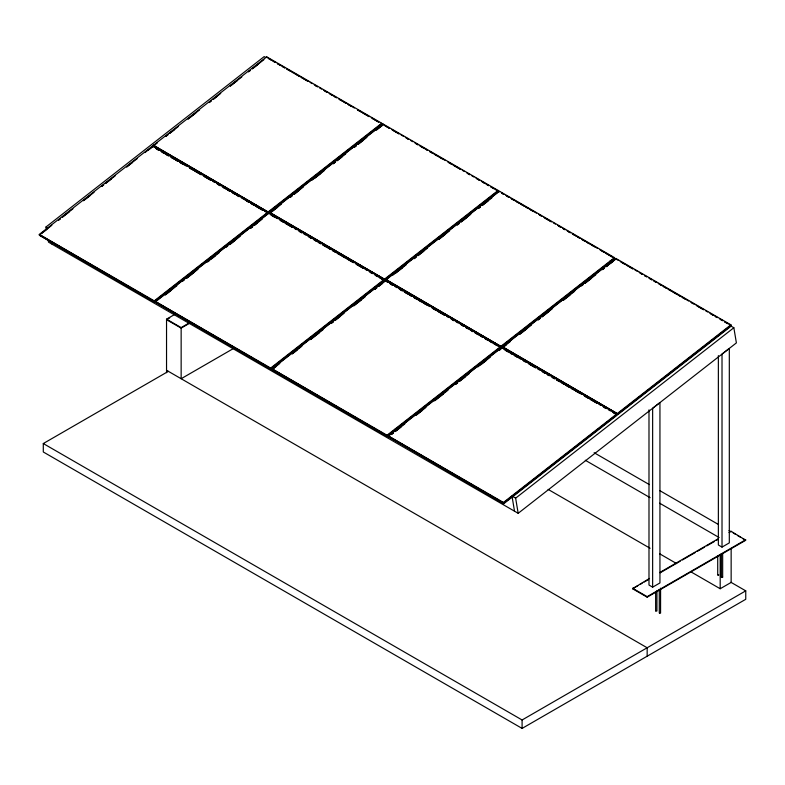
<?xml version="1.0" encoding="UTF-8"?>
<svg xmlns="http://www.w3.org/2000/svg" width="785" height="785" viewBox="0 0 785 785"><rect width="100%" height="100%" fill="white"/><g stroke="black" fill="none" stroke-linecap="round" stroke-linejoin="round"><path stroke-width="1.18" d="M656.937 590.811L656.917 610.975L655.966 611.201L655.838 610.612M660.587 588.191L660.568 613.085L659.488 613.252L659.773 612.624M718.687 574.718L718.53 575.395L717.912 574.777M722.661 553.533L722.661 577.152L722.014 577.524L721.366 577.152L721.366 553.533M721.395 577.053L722.661 577.152M46.364 229.328L45.972 227.002L264.182 56.589L266.007 57.639M154.37 301.45L154.272 300.861L267.548 212.401L267.646 212.99L154.37 301.45L39.25 234.45L152.525 145.99L268.666 213.039L381.942 124.579L381.844 123.981L268.568 212.441L268.666 213.039M153.418 145.284L266.694 56.824L381.716 123.235L381.814 123.834L268.539 212.293L153.418 145.284L268.539 212.293M41.271 233.547L51.83 225.305M58.551 220.055L60.465 218.554M62.388 217.052L72.946 208.81M83.504 200.567L94.063 192.315M101.746 186.32L103.669 184.818M105.582 183.317L115.189 175.82M126.709 166.832L137.267 158.58M144.94 152.584L152.624 146.589L152.525 145.99M153.526 145.882L157.363 142.89M165.998 136.139L167.921 134.637M169.845 133.136L178.48 126.395M188.076 118.898L199.596 109.9M209.202 102.403L211.116 100.902M213.039 99.41L220.722 93.405M230.319 85.908L241.839 76.92M248.56 71.671L250.474 70.169M252.397 68.668L263.917 59.67M41.291 233.694L47.051 229.2M58.571 220.202L60.494 218.701M62.417 217.209L69.129 211.96M83.534 200.715L90.255 195.465M101.775 186.467L103.689 184.966M105.612 183.474L111.372 178.97M126.728 166.979L132.488 162.475M147.845 150.484L152.643 146.736L152.751 147.335M166.027 136.286L167.951 134.785M169.864 133.293L174.662 129.545M188.106 119.045L195.789 113.05M209.222 102.55L211.145 101.049M213.059 99.558L216.905 96.555M230.339 86.065L237.06 80.816M248.58 71.818L250.503 70.316M252.417 68.815L258.177 64.321M268.441 211.695L381.716 123.235M154.4 301.607L267.665 213.147L267.763 213.736L154.498 302.196L39.378 235.196L154.498 302.196M270.756 368.656L270.658 368.057L383.934 279.597L384.032 280.186L270.756 368.656L155.636 301.646L268.912 213.186L385.052 280.235L498.328 191.775L496.12 189.96M269.814 212.49L383.09 124.02L498.102 190.431L498.21 191.03L384.935 279.489L269.814 212.49L384.935 279.489M165.341 294.748L176.861 285.75M182.62 281.256L184.534 279.754M186.457 278.253L197.977 269.255M207.574 261.758L219.093 252.77M225.815 247.52L227.738 246.019M229.652 244.518L240.21 236.275M250.778 228.023L252.691 226.531M254.615 225.03L262.298 219.035M269.912 213.078L281.432 204.09M290.067 197.339L291.991 195.838M293.914 194.337L303.51 186.84M312.145 180.099L324.627 170.355M333.272 163.604L335.185 162.102M337.108 160.601L345.743 153.86M354.388 147.109L356.302 145.608M358.225 144.116L366.87 137.365M376.466 129.868L382.226 125.374M165.36 294.895L171.12 290.401M186.487 278.4L194.16 272.405M207.603 261.915L209.517 260.414M211.44 258.913L215.276 255.91M229.681 244.665L235.441 240.171M250.798 228.18L252.721 226.679M254.634 225.177L257.519 222.93M270.04 213.824L269.932 213.235L277.615 207.23M290.097 197.486L292.02 195.985M293.933 194.494L298.732 190.745M315.05 177.999L320.81 173.495M333.291 163.751L335.215 162.25M337.128 160.758L341.936 157.01M354.408 147.256L356.331 145.765M358.254 144.263L363.053 140.515M376.486 130.016L382.246 125.521M384.836 278.891L498.102 190.431M384.061 280.343L384.159 280.932L270.884 369.401L270.786 368.803L384.061 280.343L379.842 277.9M385.052 280.235L384.954 279.637L498.23 191.177M387.152 435.852L387.054 435.253L500.32 346.793L500.428 347.392L387.152 435.852L272.032 368.842L385.307 280.382L501.448 347.431L614.724 258.971L614.616 258.373L501.35 346.833L501.448 347.431M386.2 279.686L499.476 191.226L614.498 257.627L614.596 258.226L501.321 346.685L386.2 279.686L501.321 346.685M272.13 369.441L279.813 363.445M292.285 353.701L301.891 346.205M310.526 339.454L323.008 329.71M331.643 322.959L333.566 321.467M335.489 319.966L344.124 313.215M353.721 305.718L365.241 296.72M374.847 289.223L376.761 287.732M378.684 286.231L385.406 280.981L385.307 280.382M393.02 275.035L406.463 264.535M414.137 258.54L416.06 257.038M417.983 255.537L427.58 248.04M439.1 239.052L449.658 230.8M457.341 224.804L459.254 223.303M461.178 221.802L470.774 214.305M478.457 208.31L480.371 206.808M482.294 205.317L491.891 197.82M387.27 436.597L387.172 435.999L500.447 347.539L500.545 348.138L387.27 436.597L272.258 370.186L272.15 369.588L275.996 366.595M292.314 353.849L297.113 350.1M310.556 339.601L319.191 332.86M331.672 323.116L333.596 321.614M335.509 320.113L340.307 316.365M353.75 305.865L361.434 299.87M374.867 289.38L376.79 287.879M378.704 286.378L382.55 283.375M395.925 272.935L402.646 267.685M414.166 258.687L416.089 257.186M418.003 255.684L423.763 251.19M439.119 239.199L444.879 234.695M457.361 224.952L459.284 223.45M461.197 221.959L466.957 217.455M478.477 208.457L480.4 206.965M482.324 205.464L488.084 200.96M501.222 346.087L614.498 257.627M503.538 503.048L503.44 502.449L616.716 413.989L616.814 414.588L503.538 503.048L388.418 436.038L501.693 347.578L617.834 414.627L731.11 326.167L731.012 325.569L617.736 414.029L617.834 414.627M502.596 346.882L615.862 258.422L730.884 324.823L730.982 325.422L617.716 413.881L502.596 346.882L617.716 413.881M391.401 434.39L393.314 432.888M395.238 431.387L404.834 423.89M416.354 414.902L425.961 407.405M434.596 400.654L448.039 390.155M455.712 384.159L457.635 382.658M459.559 381.167L469.155 373.67M477.79 366.919L490.272 357.175M498.917 350.424L500.83 348.933M502.694 347.48L510.368 341.475M519.974 333.978L531.494 324.99M538.206 319.74L540.129 318.239M542.052 316.738L552.611 308.495M563.169 300.243L574.689 291.255M581.41 286.005L583.324 284.504M585.247 283.002L595.805 274.76M602.527 269.51L604.45 268.009M606.363 266.507L615.96 259.011L615.862 258.422M391.421 434.537L393.344 433.035M395.267 431.544L401.027 427.04M416.384 415.049L422.144 410.545M434.625 400.801L443.26 394.06M455.742 384.307L457.665 382.815M459.578 381.314L465.338 376.81M480.695 364.819L486.455 360.325M498.936 350.581L500.859 349.08M502.812 348.226L502.714 347.627L506.56 344.625M519.994 334.135L526.715 328.886M538.235 319.887L540.159 318.386M542.072 316.885L548.793 311.645M563.188 300.4L569.91 295.15M585.267 283.149L591.027 278.655M602.546 269.657L604.47 268.156M606.393 266.664L608.306 265.163M610.23 263.662L613.114 261.415M617.609 413.283L730.884 324.823M616.833 414.735L616.941 415.334L503.666 503.793L503.568 503.195L616.833 414.735L613.674 412.91M733.847 327.747L736.389 342.898L518.178 513.302L515.637 498.161L733.847 327.747L730.197 325.638M166.538 372.698L166.538 319.161L175.016 314.265M167.597 319.083L169.717 317.856M166.538 319.161L181.149 327.6L188.567 323.312M189.627 323.224L181.149 328.12L166.538 319.691M730.894 582.274L745.75 590.85L745.75 599.289L522.094 728.411L43.293 451.983L43.293 443.545L168.363 371.344M233.086 348.726L181.149 378.723L181.149 327.6M729.02 532.524L731.149 531.298L745.75 540.257L647.164 597.179L632.553 588.74L649.519 578.427M660.116 572.304L718.422 538.638M632.553 588.74L637.852 585.679M639.971 584.462L642.101 583.235M644.22 582.009L648.459 579.565M660.116 572.834L680.261 561.196M682.381 559.98L695.098 552.63M697.217 551.404L704.645 547.125M706.765 545.899L714.183 541.611M716.303 540.394L718.422 539.167M652.639 587.16L659.94 582.941L659.94 402.587L652.639 408.288L652.639 587.16L648.989 585.051L648.989 409.858M722.014 547.106L729.314 542.886L729.314 348.412L722.014 354.074L722.014 547.106L718.363 544.996L718.363 355.634M632.553 588.22L647.164 596.649L745.75 539.727M690.447 571.568L720.188 588.74L731.149 582.421L731.149 548.686M43.293 443.545L522.094 719.982L745.75 590.85M267.852 58.031L275.241 62.3M277.35 63.516L284.729 67.785M286.849 69.001L293.178 72.652M295.288 73.878L307.946 81.189M310.055 82.405L312.175 83.622M314.285 84.839L317.444 86.664M319.554 87.891L321.664 89.107M323.773 90.324L326.943 92.149M329.052 93.366L336.441 97.634M338.551 98.851L345.94 103.12M348.049 104.336L354.378 107.987M357.548 109.822L369.156 116.523M371.266 117.74L378.655 121.999M386.348 126.454L389.517 128.279M391.627 129.496L399.015 133.764M401.125 134.981L403.235 136.197M405.345 137.414L408.514 139.239M410.624 140.466L412.733 141.683M414.843 142.899L418.003 144.725M420.122 145.941L427.501 150.21M429.611 151.426L445.448 160.562M447.558 161.788L460.216 169.099M462.326 170.316L464.435 171.532M466.545 172.749L469.715 174.574M471.824 175.801L473.934 177.017M476.044 178.234L479.213 180.059M481.323 181.276L488.712 185.545M490.821 186.761L498.21 191.03M501.684 193.041L503.793 194.258M505.903 195.475L509.072 197.3M511.182 198.517L536.508 213.137M538.618 214.364L540.728 215.581M543.897 217.406L551.286 221.674M553.396 222.891L555.505 224.108M557.615 225.324L560.775 227.15M562.884 228.376L565.004 229.593M567.113 230.81L570.273 232.635M572.383 233.851L579.772 238.12M581.881 239.337L597.709 248.482M599.818 249.699L612.486 257.009M615.96 259.011L618.08 260.237M620.189 261.454L627.568 265.713M629.678 266.939L632.847 268.764M634.957 269.981L637.067 271.198M639.176 272.415L642.346 274.25M644.456 275.466L646.565 276.683M648.675 277.9L651.844 279.725M653.954 280.951L656.064 282.168M658.173 283.385L688.779 301.057M690.888 302.274L692.998 303.491M696.158 305.316L703.546 309.584M705.656 310.801L707.766 312.018M709.875 313.235L713.045 315.07M715.155 316.286L717.264 317.503M719.374 318.72L722.543 320.545M724.653 321.762L726.763 322.988M728.872 324.205L730.982 325.422M268.931 58.797L271.041 60.013M273.151 61.23L275.26 62.447M277.37 63.663L280.539 65.489M282.649 66.715L284.759 67.932M286.868 69.149L290.038 70.974M292.148 72.191L299.536 76.459M301.646 77.676L307.975 81.336M315.364 85.594L317.474 86.821M324.862 91.08L326.972 92.296M330.132 94.131L332.241 95.348M334.351 96.565L336.461 97.782M339.63 99.607L341.74 100.833M343.85 102.05L345.959 103.267M348.069 104.483L351.238 106.309M357.567 109.969L360.737 111.794M362.847 113.011L369.176 116.671M372.345 118.496L378.674 122.156M383.208 124.766L389.537 128.426M392.706 130.251L399.035 133.911M406.424 138.17L408.534 139.396M415.922 143.655L418.032 144.872M420.142 146.098L423.311 147.923M425.421 149.14L427.531 150.357M429.64 151.574L432.81 153.409M434.919 154.625L437.029 155.842M439.139 157.059L442.298 158.884M448.637 162.544L451.797 164.369M453.907 165.586L460.245 169.246M467.624 173.505L469.734 174.731M477.123 178.99L479.233 180.207M482.402 182.042L484.512 183.258M486.621 184.475L488.731 185.692M490.841 186.908L494.01 188.743M501.713 193.188L503.823 194.405M506.982 196.23L509.092 197.447M511.212 198.674L514.371 200.499M516.481 201.716L518.591 202.932M520.7 204.149L523.87 205.984M525.979 207.201L528.089 208.417M530.199 209.634L533.368 211.459M539.697 215.119L541.807 216.336M544.976 218.161L551.306 221.821M558.694 226.08L560.804 227.307M562.914 228.523L565.023 229.74M568.193 231.565L570.303 232.782M572.412 234.008L575.572 235.834M577.691 237.05L579.801 238.267M581.911 239.484L585.07 241.319M587.18 242.536L589.29 243.752M591.409 244.969L594.569 246.794M600.898 250.454L604.067 252.279M606.177 253.496L612.506 257.156M621.269 262.21L624.428 264.035M626.538 265.261L632.877 268.912M640.256 273.18L642.365 274.397M644.485 275.613L646.595 276.83M649.754 278.655L651.864 279.882M653.974 281.099L656.083 282.315M659.253 284.141L661.362 285.357M663.472 286.584L666.642 288.409M668.751 289.626L670.861 290.842M672.971 292.059L676.14 293.894M678.25 295.111L680.36 296.328M682.469 297.544L685.639 299.37M691.968 303.03L694.077 304.246M697.247 306.072L703.576 309.732M710.965 314L713.074 315.217M715.184 316.433L717.294 317.65M720.453 319.475L722.573 320.702M724.683 321.919L727.842 323.744M609.945 261.101L612.074 262.327M268.568 212.441L153.546 146.03L153.644 146.628M269.932 213.235L384.954 279.637M501.35 346.833L386.328 280.431L386.426 281.02M502.714 347.627L617.736 414.029M155.793 148.414L158.953 150.239M161.062 151.466L168.451 155.724M170.561 156.941L177.95 161.21M180.059 162.426L186.388 166.086M189.558 167.911L201.166 174.613M203.276 175.83L210.665 180.099M212.774 181.315L214.884 182.532M216.994 183.749L220.153 185.574M222.273 186.801L229.652 191.059M231.761 192.276L239.15 196.544M241.26 197.761L248.649 202.03M250.758 203.246L262.367 209.948M264.476 211.165L266.586 212.382M271.119 215.002L277.458 218.662M279.568 219.879L292.226 227.189M294.336 228.406L296.445 229.622M298.555 230.839L301.725 232.674M303.834 233.891L305.944 235.107M308.054 236.324L311.223 238.149M313.333 239.376L320.722 243.635M322.831 244.851L330.22 249.12M332.33 250.337L353.427 262.524M355.546 263.74L362.925 268.009M365.035 269.226L367.154 270.442M369.264 271.659L372.424 273.484M374.533 274.711L376.643 275.927M378.753 277.144L384.032 280.186M385.406 280.981L387.515 282.198M389.625 283.414L392.785 285.249M394.904 286.466L397.014 287.683M399.123 288.9L402.283 290.725M404.393 291.951L411.782 296.21M413.891 297.427L429.719 306.572M431.828 307.789L444.496 315.099M446.606 316.316L448.716 317.533M450.825 318.749L453.995 320.584M456.105 321.801L458.214 323.018M460.324 324.234L463.493 326.06M465.603 327.286L467.713 328.503M469.822 329.72L472.982 331.545M475.102 332.762L482.481 337.03M484.59 338.247L500.428 347.392M520.789 359.147L501.693 347.578M522.898 360.364L525.008 361.581M528.177 363.406L535.556 367.674M537.666 368.891L539.786 370.108M541.895 371.325L545.055 373.16M547.165 374.376L549.274 375.593M551.384 376.81L554.553 378.635M556.663 379.861L558.773 381.078M560.883 382.295L581.989 394.482M584.099 395.699L596.767 403.009M598.877 404.226L600.986 405.443M603.096 406.669L606.265 408.494M608.375 409.711L610.485 410.928M612.594 412.145L616.814 414.588M156.872 149.17L158.982 150.396M162.142 152.221L164.251 153.438M166.361 154.655L168.481 155.872M171.64 157.707L173.75 158.923M175.86 160.14L177.969 161.357M180.089 162.573L183.248 164.408M189.577 168.059L192.747 169.884M194.857 171.101L201.186 174.761M204.355 176.586L210.684 180.246M218.073 184.504L220.183 185.731M223.352 187.556L225.462 188.773M227.571 189.99L229.681 191.206M232.841 193.041L234.96 194.258M237.07 195.475L239.18 196.692M246.569 200.96L248.678 202.177M250.788 203.393L253.947 205.219M256.057 206.445L262.396 210.095M271.149 215.149L274.318 216.984M280.647 220.634L283.807 222.459M285.917 223.686L292.255 227.336M299.644 231.604L301.754 232.821M309.133 237.08L311.243 238.306M314.412 240.131L316.522 241.348M318.632 242.565L320.741 243.782M322.851 245.008L326.02 246.833M328.13 248.05L330.24 249.267M332.349 250.484L335.519 252.319M337.628 253.535L339.738 254.752M341.848 255.969L345.017 257.794M347.127 259.021L353.456 262.671M356.625 264.496L362.955 268.156M370.343 272.424L372.453 273.641M375.613 275.466L377.722 276.683M390.704 284.18L392.814 285.397M400.203 289.655L402.312 290.882M404.422 292.099L407.592 293.924M409.701 295.14L411.811 296.357M413.921 297.584L417.08 299.409M419.2 300.626L421.31 301.842M423.419 303.059L426.579 304.894M432.918 308.544L436.077 310.369M438.187 311.596L444.516 315.246M451.905 319.515L454.015 320.731M461.403 325L463.513 326.217M465.623 327.433L468.792 329.258M470.902 330.475L473.012 331.692M475.121 332.918L478.291 334.744M480.4 335.96L482.51 337.177M484.62 338.394L487.789 340.229M489.899 341.446L492.009 342.662M494.118 343.879L497.278 345.704M504.981 350.159L508.15 351.984M510.26 353.201L512.369 354.418M514.479 355.634L517.649 357.469M523.978 361.12L526.087 362.336M529.257 364.171L535.586 367.822M542.975 372.09L545.084 373.307M547.194 374.524L549.304 375.74M552.473 377.575L554.583 378.792M556.693 380.009L559.852 381.834M561.962 383.051L564.072 384.267M566.191 385.494L569.351 387.319M571.46 388.536L573.57 389.752M575.68 390.969L578.849 392.804M585.178 396.454L588.348 398.28M590.457 399.506L596.786 403.156M604.175 407.425L606.285 408.642M594.127 452.719L649.362 484.6M659.979 490.733L718.403 524.468M729.02 530.591L731.149 531.818L731.149 531.298M733.229 533.025L735.319 534.232M737.4 535.439L740.53 537.244M742.62 538.451L744.71 539.648M585.296 460.265L650.088 497.67M659.645 503.195L719.129 537.539M548.126 489.398L650.088 548.273M659.645 553.788L676.641 563.601M45.972 227.002L47.797 228.052M395.336 428.708L397.455 429.925M515.637 498.161L511.987 496.051L514.518 511.192M39.25 234.45L154.272 300.861M155.636 301.646L270.658 368.057M272.032 368.842L387.054 435.253M388.418 436.038L503.44 502.449M270.786 368.803L155.764 302.392L270.884 369.401M272.15 369.588L387.172 435.999M503.568 503.195L388.546 436.784L503.666 503.793M518.178 513.302L48.503 242.143L48.12 239.817M166.538 370.284L647.164 647.772L647.164 656.201M499.476 191.226L499.574 191.815M383.09 124.02L383.188 124.619M266.694 56.824L266.792 57.423M268.912 213.186L269.01 213.785M51.771 241.927L52.163 244.253M720.188 555.015L720.188 588.74M717.716 556.153L717.716 575.042M659.292 589.378L659.292 612.987M655.642 591.988L655.642 610.877M647.164 596.649L647.164 597.179M522.094 719.982L522.094 728.411"/></g></svg>
